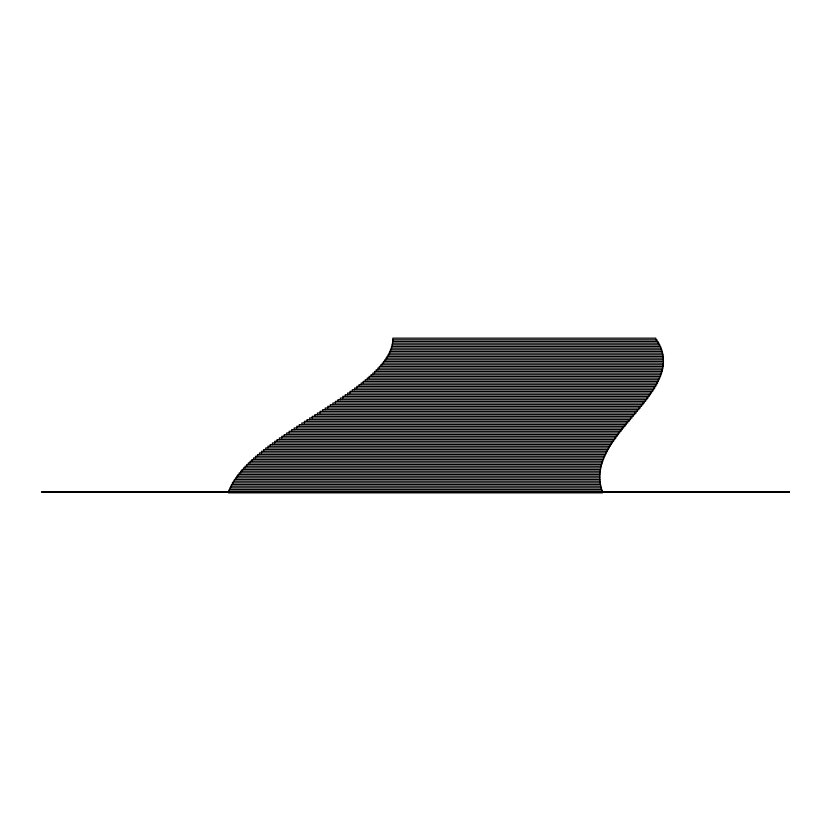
<?xml version="1.0" encoding="UTF-8"?>
<svg xmlns="http://www.w3.org/2000/svg" width="831" height="831" viewBox="0 0 831 831"><rect width="100%" height="100%" fill="white"/><g stroke="black" fill="none" stroke-linecap="round" stroke-linejoin="round"><path stroke-width="1.25" d="M392.793 339.827L656.968 339.827L656.968 341.489M663.439 359.781L384.784 359.781L384.784 361.443M663.439 361.443L383.558 361.443L383.558 363.105M385.937 359.781L385.937 358.119L663.387 358.119L663.418 363.105L382.25 363.105L382.25 364.767M599.816 476.205L236.69 476.205L236.69 477.867M599.816 477.867L235.516 477.867L235.516 479.539M663.242 358.119L663.242 356.457L387.007 356.457L387.007 358.119M663.315 363.105L663.315 364.767L380.858 364.767L380.858 366.44M663.024 356.457L663.024 354.795L387.994 354.795L387.994 356.457M663.128 364.767L663.128 366.44L379.393 366.44L379.393 368.102M662.878 366.44L662.878 368.102L377.866 368.102L377.866 369.764M662.712 354.795L662.712 353.133L388.887 353.133L388.887 354.795M662.546 368.102L662.546 369.764L376.256 369.764L376.256 371.426M662.317 353.133L662.317 351.461L389.697 351.461L389.697 353.133M662.151 369.764L662.151 371.426L374.584 371.426L374.584 373.088M661.829 351.461L661.829 349.799L390.414 349.799L390.414 351.461M661.684 371.426L661.684 373.088L372.849 373.088L372.849 374.75M661.258 349.799L661.258 348.137L391.048 348.137L391.048 349.799M661.144 373.088L661.144 374.75L371.041 374.75L371.041 376.412M660.593 348.137L660.593 346.475L391.588 346.475L391.588 348.137M660.552 374.75L660.552 376.412L369.172 376.412L369.172 378.074M659.887 376.412L659.887 378.074L367.25 378.074L367.25 379.736M659.824 346.475L659.824 344.813L392.035 344.813L392.035 346.475M659.17 378.074L659.17 379.736L365.266 379.736L365.266 381.408M658.973 344.813L658.973 343.151L392.377 343.151L392.377 344.813M658.401 379.736L658.401 381.408L363.23 381.408L363.23 383.07M658.017 343.151L658.017 341.489L392.637 341.489L392.637 343.151M657.57 381.408L657.57 383.07L361.142 383.07L361.142 384.732M656.687 383.07L656.687 384.732L359.002 384.732L359.002 386.394M655.815 339.827L655.815 338.165L392.845 338.165L392.793 341.489M655.752 384.732L655.752 386.394L356.811 386.394L356.811 388.056M654.766 386.394L654.766 388.056L354.588 388.056L354.588 389.718M653.748 388.056L653.748 389.718L352.313 389.718L352.313 391.38M652.678 389.718L652.678 391.38L349.996 391.38L349.996 393.042M651.566 391.38L651.566 393.042L347.638 393.042L347.638 394.715M650.424 393.042L650.424 394.715L345.26 394.715L345.26 396.377M649.24 394.715L649.24 396.377L342.839 396.377L342.839 398.039M648.024 396.377L648.024 398.039L340.388 398.039L340.388 399.701M646.788 398.039L646.788 399.701L337.916 399.701L337.916 401.363M645.521 399.701L645.521 401.363L335.412 401.363L335.412 403.025M644.222 401.363L644.222 403.025L332.888 403.025L332.888 404.687M642.914 403.025L642.914 404.687L330.354 404.687L330.354 406.349M641.574 404.687L641.574 406.349L327.788 406.349L327.788 408.011M640.223 406.349L640.223 408.011L325.222 408.011L325.222 409.683M638.852 408.011L638.852 409.683L322.636 409.683L322.636 411.345M637.481 409.683L637.481 411.345L320.049 411.345L320.049 413.007M636.099 411.345L636.099 413.007L317.452 413.007L317.452 414.669M634.697 413.007L634.697 414.669L314.845 414.669L314.845 416.331M633.305 414.669L633.305 416.331L312.238 416.331L312.238 417.993M631.913 416.331L631.913 417.993L309.641 417.993L309.641 419.655M630.511 417.993L630.511 419.655L307.044 419.655L307.044 421.317M629.119 419.655L629.119 421.317L304.447 421.317L304.447 422.989M627.737 421.317L627.737 422.989L301.871 422.989L301.871 424.651M626.356 422.989L626.356 424.651L299.295 424.651L299.295 426.313M624.995 424.651L624.995 426.313L296.74 426.313L296.74 427.975M623.645 426.313L623.645 427.975L294.195 427.975L294.195 429.637M622.305 427.975L622.305 429.637L291.671 429.637L291.671 431.299M620.996 429.637L620.996 431.299L289.167 431.299L289.167 432.961M619.697 431.299L619.697 432.961L286.695 432.961L286.695 434.623M618.42 432.961L618.42 434.623L284.233 434.623L284.233 436.285M617.173 434.623L617.173 436.285L281.813 436.285L281.813 437.958M615.958 436.285L615.958 437.958L279.413 437.958L279.413 439.62M614.763 437.958L614.763 439.62L277.045 439.62L277.045 441.282M613.6 439.62L613.6 441.282L274.718 441.282L274.718 442.944M612.478 441.282L612.478 442.944L272.423 442.944L272.423 444.606M611.387 442.944L611.387 444.606L270.168 444.606L270.168 446.268M610.338 444.606L610.338 446.268L267.946 446.268L267.946 447.93M609.331 446.268L609.331 447.93L265.775 447.93L265.775 449.592M608.354 447.93L608.354 449.592L263.635 449.592L263.635 451.264M607.43 449.592L607.43 451.264L261.547 451.264L261.547 452.926M606.547 451.264L606.547 452.926L259.511 452.926L259.511 454.588M605.716 452.926L605.716 454.588L257.517 454.588L257.517 456.25M604.926 454.588L604.926 456.25L255.574 456.25L255.574 457.912M604.199 456.25L604.199 457.912L253.684 457.912L253.684 459.574M603.514 457.912L603.514 459.574L251.855 459.574L251.855 461.236M602.88 459.574L602.88 461.236L250.069 461.236L250.069 462.898M602.309 461.236L602.309 462.898L248.344 462.898L248.344 464.56M601.904 491.173L601.904 489.511L229.159 489.511L229.159 491.173M601.789 462.898L601.789 464.56L246.672 464.56L246.672 466.233M601.405 489.511L601.405 487.849L229.865 487.849L229.865 489.511M601.322 464.56L601.322 466.233L245.062 466.233L245.062 467.895M600.917 466.233L600.917 467.895L243.514 467.895L243.514 469.557M600.969 487.849L600.969 486.187L230.644 486.187L230.644 487.849M600.574 467.895L600.574 469.557L242.018 469.557L242.018 471.219M600.605 486.187L600.605 484.525L231.485 484.525L231.485 486.187M600.294 469.557L600.294 471.219L240.595 471.219L240.595 472.881M600.304 484.525L600.304 482.863L232.389 482.863L232.389 484.525M600.065 471.219L600.065 472.881L239.224 472.881L239.224 474.543M600.075 482.863L600.075 481.201L233.366 481.201L233.366 482.863M599.909 472.881L599.909 474.543L237.926 474.543L237.926 476.205M599.909 481.201L599.909 479.539L234.404 479.539L234.404 481.201M599.816 474.543L599.816 479.539M602.475 491.173L228.525 491.173L228.525 492.835L602.475 492.835L602.475 491.173M789.45 491.744L41.55 491.744L41.55 492.274L789.45 492.274L789.45 491.744"/></g></svg>
